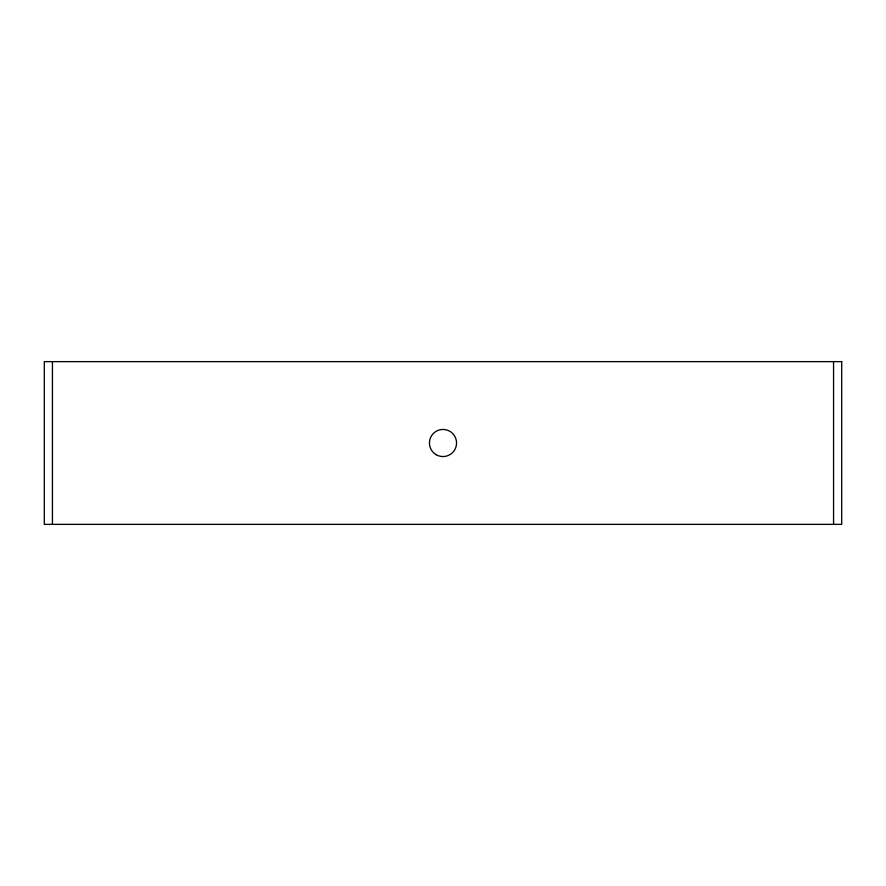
<?xml version="1.0" encoding="UTF-8"?>
<svg xmlns="http://www.w3.org/2000/svg" width="886" height="886" viewBox="0 0 886 886"><rect width="100%" height="100%" fill="white"/><g stroke="black" fill="none" stroke-linecap="round" stroke-linejoin="round"><path stroke-width="1.33" d="M833.56 361.632L833.56 524.368M52.44 361.632L52.44 524.368M841.7 361.632L44.3 361.632L44.3 524.368L841.7 524.368L841.7 361.632M436.222 454.74A13.556 13.556 0 0 0 456.556 443A13.556 13.556 0 0 0 436.222 431.26A13.556 13.556 0 0 0 436.222 454.74"/></g></svg>
